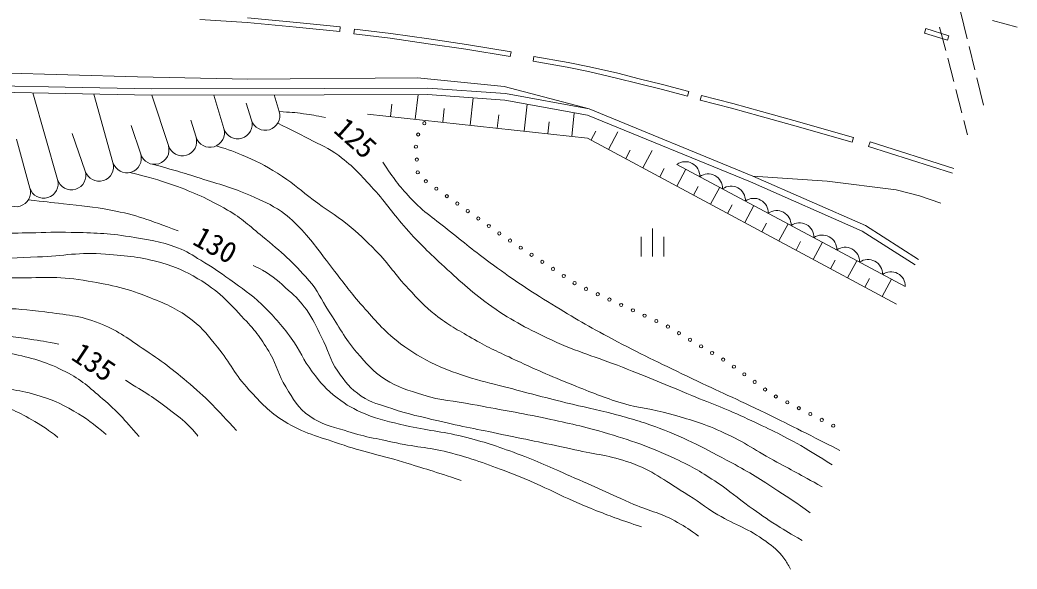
# Model space of a CAD drawing. Units: millimetres, scale not verified. Extents: x 40000 to 680000, y 20000 to 380000.
# Drawn here: x 147150 to 209097, y 250757 to 284855 of the extents above; entities that cross this region are included whole.
import ezdxf
from ezdxf.enums import TextEntityAlignment as Align

# ---------------------------------------------------------------- set-up
doc = ezdxf.new("R2010")
doc.units = ezdxf.units.MM
doc.header["$LTSCALE"] = 1000
doc.layers.add('M-WORK', color=1, linetype='Continuous', lineweight=13)
doc.styles.add('ＭＳ ゴシック', font='')
doc.styles.get('ＭＳ ゴシック').set_extended_font_data('MS Gothic')

msp = doc.modelspace()

# ---------------------------------------------------------------- linework, layer by layer
at = {"layer": 'M-WORK'}
for p, q in [((164349, 284704), (161289, 284988)), ((205580, 285387), (206000, 283690)), ((161265, 284689), (158316, 284884)), ((164320, 284405), (161265, 284689)), ((167019, 284130), (164320, 284405)), ((167050, 284428), (164349, 284704)), ((167019, 284130), (167050, 284428)), ((204287, 284414), (204664, 282962)), ((207579, 284826), (209097, 284401)), ((167898, 283985), (167933, 284283)), ((170154, 283718), (167898, 283985)), ((170193, 284016), (167933, 284283)), ((172516, 283381), (170154, 283718)), ((172559, 283678), (170193, 284016)), ((203343, 284042), (203433, 284328)), ((203343, 284042), (204775, 283592)), ((203433, 284328), (204865, 283878)), ((204775, 283592), (204865, 283878)), ((174843, 283043), (172516, 283381)), ((174889, 283340), (172559, 283678)), ((177663, 282877), (174889, 283340)), ((206120, 283204), (206480, 281748)), ((177613, 282582), (174843, 283043)), ((177613, 282582), (177663, 282877)), ((179034, 282297), (179086, 282593)), ((181203, 282219), (179086, 282593)), ((181148, 281924), (179034, 282297)), ((182480, 281658), (181148, 281924)), ((182543, 281951), (181203, 282219)), ((184291, 281541), (182543, 281951)), ((204789, 282478), (205165, 281026)), ((145559, 281580), (154457, 281314)), ((154457, 281314), (161303, 281180)), ((161303, 281180), (171853, 281260)), ((171853, 281260), (177235, 280728)), ((184220, 281250), (182480, 281658)), ((185552, 280912), (184220, 281250)), ((185625, 281203), (184291, 281541)), ((206600, 281263), (207019, 279566)), ((145740, 280761), (149966, 280681)), ((149966, 280681), (155343, 280574)), ((166048, 280601), (172484, 280627)), ((172484, 280627), (177316, 280278)), ((177235, 280728), (182520, 279335)), ((186991, 280557), (185552, 280912)), ((187066, 280847), (185625, 281203)), ((188703, 280402), (187066, 280847)), ((145749, 280361), (149959, 280281)), ((149488, 274946), (147952, 280319)), ((149959, 280281), (155340, 280174)), ((152930, 276000), (151736, 280245)), ((155340, 280174), (166050, 280201)), ((156372, 277055), (155340, 280174)), ((155343, 280574), (166048, 280601)), ((159815, 278109), (159193, 280184)), ((163257, 279163), (162935, 280215)), ((166050, 280201), (172470, 280227)), ((171711, 278690), (171880, 280225)), ((172470, 280227), (177265, 279881)), ((175125, 278315), (175312, 280022)), ((177316, 280278), (182520, 279335)), ((188625, 280113), (186991, 280557)), ((188625, 280113), (188703, 280402)), ((189406, 279882), (189483, 280172)), ((191437, 279657), (189483, 280172)), ((205291, 280542), (205667, 279090)), ((161536, 278636), (161214, 279688)), ((170176, 278858), (170260, 279626)), ((177265, 279881), (182407, 278949)), ((178484, 277947), (178668, 279627)), ((191360, 279367), (189406, 279882)), ((193216, 279177), (191437, 279657)), ((168752, 279014), (182419, 277516)), ((173418, 278503), (173512, 279356)), ((176804, 278131), (176896, 278971)), ((181429, 277624), (181590, 279097)), ((182407, 278949), (192530, 274793)), ((182520, 279335), (192687, 275161)), ((193136, 278887), (191360, 279367)), ((195143, 278319), (193136, 278887)), ((195224, 278608), (193216, 279177)), ((154651, 276528), (154052, 278304)), ((158093, 277582), (157771, 278633)), ((179956, 277786), (180037, 278522)), ((198856, 277271), (195143, 278319)), ((198938, 277560), (195224, 278608)), ((205792, 278606), (206020, 277728)), ((151209, 275473), (150402, 277798)), ((182629, 277403), (182921, 277946)), ((183716, 276818), (184301, 277906)), ((198856, 277271), (198938, 277560)), ((147767, 274419), (146939, 277451)), ((182419, 277516), (201600, 267206)), ((199875, 276999), (199966, 277285)), ((205084, 275341), (199875, 276999)), ((205175, 275627), (199966, 277285)), ((184782, 276245), (185069, 276778)), ((185848, 275672), (186421, 276738)), ((202152, 268295), (187966, 275887)), ((186899, 275107), (187181, 275633)), ((187950, 274543), (188515, 275594)), ((192687, 275161), (199672, 272083)), ((192687, 275161), (197292, 274843)), ((189004, 273976), (189288, 274503)), ((190059, 273409), (190626, 274464)), ((192530, 274793), (199484, 271729)), ((197292, 274843), (201581, 274311)), ((201581, 274311), (203046, 273938)), ((203046, 273938), (204352, 273485)), ((191118, 272840), (191402, 273369)), ((192176, 272271), (192745, 273329)), ((193238, 271700), (193524, 272231)), ((194300, 271129), (194871, 272191)), ((199672, 272083), (202975, 269989)), ((185750, 270159), (185750, 271384)), ((186450, 270159), (186450, 271909)), ((187150, 270159), (187150, 271384)), ((199484, 271729), (202760, 269651)), ((195366, 270556), (195653, 271089)), ((196432, 269983), (197005, 271049)), ((197502, 269408), (197790, 269943)), ((198572, 268833), (199147, 269903)), ((199645, 268256), (199934, 268793)), ((200719, 267679), (201296, 268753))]:
    msp.add_line(p, q, dxfattribs=at)
for centre in [(172275, 278442), (171891, 277740), (171750, 276985), (171807, 276187), (171864, 275389), (172366, 274841), (173018, 274378), (173670, 273914), (174322, 273451), (174974, 272987), (175627, 272524), (176279, 272060), (176931, 271596), (177597, 271154), (178265, 270714), (178934, 270274), (179602, 269835), (180270, 269395), (180938, 268955), (181606, 268515), (182318, 268153), (183046, 267821), (183773, 267489), (184501, 267157), (185229, 266824), (185957, 266492), (186684, 266160), (187406, 265816), (188093, 265405), (188779, 264995), (189466, 264584), (190152, 264174), (190839, 263763), (191505, 263322), (192151, 262849), (192797, 262377), (193442, 261905), (194112, 261472), (194825, 261109), (195538, 260746), (196251, 260384), (196964, 260021), (197677, 259658)]:
    msp.add_circle(centre, 100, dxfattribs=at)
for centre, radius, start, end in [((162396, 278899), 900, 197.02632, 17.02632), ((160675, 278372), 900, 197.02632, 17.02632), ((157233, 277318), 900, 197.02632, 17.02632), ((158954, 277845), 900, 197.02632, 17.02632), ((155512, 276791), 900, 197.02632, 17.02632), ((153791, 276264), 900, 197.02632, 17.02632), ((152070, 275737), 900, 197.02632, 17.02632), ((188488, 275157), 897, 358.12235, 125.56527), ((150349, 275210), 900, 197.02632, 17.02632), ((189906, 274398), 897, 358.12235, 125.56527), ((148627, 274683), 900, 197.02632, 17.02632), ((191325, 273639), 897, 358.12235, 125.56527), ((146906, 274156), 900, 197.02632, 17.02632), ((192744, 272880), 897, 358.12235, 125.56527), ((194162, 272120), 897, 358.12235, 125.56527), ((195581, 271361), 897, 358.12235, 125.56527), ((196999, 270602), 897, 358.12235, 125.56527), ((198418, 269843), 897, 358.12235, 125.56527), ((199837, 269083), 897, 358.12235, 125.56527), ((201255, 268324), 897, 358.12235, 125.56527)]:
    msp.add_arc(centre, radius, start, end, dxfattribs=at)
for points, knots in [([(163257, 279163), (163974, 279121), (164179, 279112), (164766, 279033), (165300, 278961), (165484, 278925), (166124, 278793)], [0, 0, 0, 0, 1, 1, 1, 2, 2, 2, 2]), ([(163170, 278439), (164105, 277984), (164355, 277863), (165100, 277467), (165837, 277077), (166296, 276926), (166965, 276428), (167904, 275730), (168334, 275214), (169123, 274350), (169961, 273434), (170315, 272821), (171148, 271899), (172026, 270928), (172555, 270415), (173519, 269528), (174628, 268508), (175241, 267914), (176476, 267051), (177843, 266095), (178697, 265683), (180206, 264973), (181860, 264194), (182875, 263968), (184575, 263295), (186267, 262624), (187209, 262232), (188891, 261536), (190257, 260971), (191042, 260699), (192381, 260071), (193678, 259462), (194416, 259137), (195657, 258419), (196430, 257973), (196695, 257815), (197602, 257220)], [0, 0, 0, 0, 1, 1, 1, 2, 2, 2, 3, 3, 3, 4, 4, 4, 5, 5, 5, 6, 6, 6, 7, 7, 7, 8, 8, 8, 9, 9, 9, 10, 10, 10, 11, 11, 11, 12, 12, 12, 12]), ([(159346, 277035), (160206, 276772), (160471, 276677), (161165, 276381), (162102, 275981), (162597, 275684), (163456, 275137), (164246, 274636), (164605, 274237), (165357, 273681), (166173, 273078), (166679, 272806), (167470, 272171), (168213, 271576), (168598, 271201), (169264, 270520), (170114, 269651), (170451, 269038), (171289, 268158), (171915, 267500), (172242, 267099), (172958, 266541), (173783, 265900), (174310, 265627), (175214, 265103), (176162, 264554), (176726, 264306), (177718, 263842), (179179, 263159), (180004, 262788), (181501, 262190), (182696, 261713), (183359, 261420), (184591, 261053), (185709, 260721), (186382, 260713), (187504, 260396), (188767, 260040), (189483, 259842), (190683, 259313), (192021, 258723), (192686, 258220), (193969, 257519), (195149, 256874), (195517, 256673), (196988, 255867)], [0, 0, 0, 0, 1, 1, 1, 2, 2, 2, 3, 3, 3, 4, 4, 4, 5, 5, 5, 6, 6, 6, 7, 7, 7, 8, 8, 8, 9, 9, 9, 10, 10, 10, 11, 11, 11, 12, 12, 12, 13, 13, 13, 14, 14, 14, 15, 15, 15, 15]), ([(155360, 275904), (156803, 275506), (157191, 275397), (158351, 275028), (159583, 274636), (160292, 274459), (161477, 273944), (162251, 273608), (162700, 273427), (163395, 272950), (163942, 272574), (164197, 272291), (164656, 271813), (165487, 270947), (165826, 270352), (166575, 269415), (167255, 268563), (167589, 268045), (168315, 267231), (169134, 266311), (169561, 265751), (170517, 264975), (171297, 264342), (171792, 264052), (172684, 263590), (173506, 263165), (174010, 263016), (174886, 262720), (175792, 262413), (176325, 262325), (177249, 262080), (178738, 261685), (179570, 261454), (181067, 261086), (182216, 260803), (182874, 260702), (184015, 260393), (185138, 260089), (185771, 259920), (186857, 259505), (188680, 258808), (189648, 258278), (191368, 257356), (192526, 256735), (193145, 256333), (194245, 255615), (195040, 255097), (195302, 254920), (196252, 254248)], [0, 0, 0, 0, 1, 1, 1, 2, 2, 2, 3, 3, 3, 4, 4, 4, 5, 5, 5, 6, 6, 6, 7, 7, 7, 8, 8, 8, 9, 9, 9, 10, 10, 10, 11, 11, 11, 12, 12, 12, 13, 13, 13, 14, 14, 14, 15, 15, 15, 16, 16, 16, 16]), ([(169694, 276022), (170402, 274961), (170656, 274609), (171399, 273811), (172270, 272876), (172912, 272513), (173904, 271706), (174927, 270873), (175498, 270402), (176568, 269628), (177947, 268630), (178740, 268095), (180191, 267204), (181633, 266318), (182455, 265844), (183947, 265046), (185741, 264087), (186778, 263612), (188609, 262728), (190370, 261879), (191378, 261449), (193138, 260597), (195086, 259655), (195705, 259337), (198093, 258120)], [0, 0, 0, 0, 1, 1, 1, 2, 2, 2, 3, 3, 3, 4, 4, 4, 5, 5, 5, 6, 6, 6, 7, 7, 7, 8, 8, 8, 8]), ([(153978, 275384), (155254, 275078), (155646, 274966), (156683, 274598), (158043, 274115), (158786, 273768), (160040, 273053), (160969, 272522), (161399, 272081), (162224, 271401), (163418, 270418), (164083, 269847), (165102, 268684), (165681, 268021), (165838, 267524), (166327, 266792), (167005, 265777), (167284, 265129), (168085, 264208), (168699, 263503), (169032, 263064), (169817, 262556), (170659, 262012), (171231, 261871), (172188, 261571), (173350, 261205), (174055, 261213), (175252, 260985), (176948, 260661), (177905, 260514), (179594, 260159), (181081, 259846), (181918, 259678), (183377, 259253), (185176, 258729), (186181, 258391), (187879, 257601), (188944, 257106), (189514, 256763), (190490, 256109), (191287, 255575), (191682, 255204), (192462, 254644), (193118, 254173), (193484, 253905), (194167, 253472), (194769, 253089), (194979, 252968), (195738, 252539)], [0, 0, 0, 0, 1, 1, 1, 2, 2, 2, 3, 3, 3, 4, 4, 4, 5, 5, 5, 6, 6, 6, 7, 7, 7, 8, 8, 8, 9, 9, 9, 10, 10, 10, 11, 11, 11, 12, 12, 12, 13, 13, 13, 14, 14, 14, 15, 15, 15, 16, 16, 16, 16]), ([(147669, 273678), (148725, 273569), (148998, 273539), (149848, 273437), (151002, 273300), (151656, 273267), (152796, 273047), (154470, 272723), (155070, 272462), (156970, 271768)], [0, 0, 0, 0, 1, 1, 1, 2, 2, 2, 3, 3, 3, 3]), ([(189315, 252804), (188738, 253231), (188536, 253351), (188009, 253656), (187016, 254231), (186346, 254321), (185292, 254775), (183743, 255442), (182898, 255866), (181349, 256533), (180064, 257087), (179358, 257434), (178046, 257919), (176746, 258398), (176007, 258651), (174662, 258984), (173283, 259325), (172472, 259341), (171092, 259677), (170104, 259918), (169523, 259995), (168588, 260396), (167873, 260703), (167473, 260907), (166857, 261382), (166163, 261916), (165843, 262311), (165311, 263007), (164729, 263769), (164578, 264316), (164006, 265085), (163354, 265961), (162959, 266438), (162168, 267190), (161458, 267863), (160987, 268159), (160196, 268735), (159511, 269234), (159115, 269502), (158385, 269934), (157836, 270258), (157544, 270484), (156946, 270706), (155825, 271123), (155144, 271214), (153962, 271399), (152560, 271618), (151758, 271630), (150339, 271665), (149341, 271690), (148781, 271655), (147782, 271639), (146377, 271615), (145590, 271532), (144185, 271559), (142753, 271586), (142260, 271631), (140525, 271784)], [0, 0, 0, 0, 1, 1, 1, 2, 2, 2, 3, 3, 3, 4, 4, 4, 5, 5, 5, 6, 6, 6, 7, 7, 7, 8, 8, 8, 9, 9, 9, 10, 10, 10, 11, 11, 11, 12, 12, 12, 13, 13, 13, 14, 14, 14, 15, 15, 15, 16, 16, 16, 17, 17, 17, 18, 18, 18, 19, 19, 19, 19]), ([(114951, 268724), (115930, 268648), (116213, 268644), (117023, 268626), (118772, 268586), (119757, 268660), (121498, 268839), (123086, 269002), (123958, 269244), (125548, 269390), (127491, 269568), (128588, 269542), (130539, 269603), (132376, 269660), (133407, 269635), (135245, 269674), (137875, 269729), (139348, 269757), (141976, 269851), (144426, 269939), (145797, 270029), (148246, 270136), (149897, 270208), (150825, 270444), (152473, 270313), (153852, 270204), (154640, 270138), (155972, 269763), (156889, 269504), (157387, 269269), (158209, 268786), (159493, 268030), (160066, 267367), (161087, 266282), (161810, 265513), (162168, 265025), (162703, 264115), (163149, 263355), (163186, 262815), (163662, 262072), (164159, 261296), (164396, 260768), (165154, 260243), (165893, 259731), (166429, 259649), (167285, 259373), (168527, 258971), (169259, 258868), (170535, 258591), (171873, 258301), (172659, 258309), (173981, 257952), (175480, 257546), (176295, 257228), (177746, 256673), (179826, 255878), (180888, 255181), (182967, 254382), (184049, 253967), (184414, 253825), (185756, 253370)], [0, 0, 0, 0, 1, 1, 1, 2, 2, 2, 3, 3, 3, 4, 4, 4, 5, 5, 5, 6, 6, 6, 7, 7, 7, 8, 8, 8, 9, 9, 9, 10, 10, 10, 11, 11, 11, 12, 12, 12, 13, 13, 13, 14, 14, 14, 15, 15, 15, 16, 16, 16, 17, 17, 17, 18, 18, 18, 19, 19, 19, 20, 20, 20, 20]), ([(161641, 269601), (161910, 269487), (161992, 269436), (162209, 269317), (162917, 268930), (163235, 268585), (163843, 268056), (164321, 267641), (164573, 267379), (164944, 266866), (165391, 266250), (165538, 265838), (165886, 265161), (166304, 264347), (166375, 263798), (166898, 263048), (167372, 262367), (167664, 261961), (168354, 261502), (169023, 261058), (169495, 260980), (170255, 260721), (171362, 260343), (172013, 260232), (173150, 259957), (174680, 259587), (175553, 259449), (177093, 259122), (178862, 258748), (179856, 258554), (181622, 258163), (182971, 257865), (183764, 257823), (185067, 257364), (186473, 256869), (187128, 256283), (188406, 255517), (189248, 255013), (189656, 254630), (190502, 254132), (191649, 253455), (192416, 253274), (193486, 252480), (193966, 252123), (194256, 251919), (194605, 251432), (194784, 251182), (194856, 251075), (195013, 250757)], [0, 0, 0, 0, 1, 1, 1, 2, 2, 2, 3, 3, 3, 4, 4, 4, 5, 5, 5, 6, 6, 6, 7, 7, 7, 8, 8, 8, 9, 9, 9, 10, 10, 10, 11, 11, 11, 12, 12, 12, 13, 13, 13, 14, 14, 14, 15, 15, 15, 16, 16, 16, 16]), ([(105644, 265140), (107360, 265601), (107809, 265723), (109187, 266126), (110708, 266571), (111514, 266993), (113064, 267325), (114474, 267628), (115299, 267619), (116740, 267685), (118690, 267773), (119785, 267480), (121735, 267565), (123065, 267623), (123805, 267737), (125132, 267845), (127879, 268067), (129413, 268253), (132165, 268404), (134908, 268555), (136452, 268439), (139198, 268524), (142227, 268618), (143920, 268849), (146951, 268844), (148685, 268840), (149680, 268954), (151386, 268644), (152929, 268364), (153813, 268202), (155263, 267605), (156328, 267166), (156947, 266909), (157860, 266206), (158569, 265660), (158842, 265212), (159418, 264528), (160245, 263546), (160494, 262821), (161377, 261890), (162168, 261056), (162598, 260539), (163574, 259932), (164805, 259167), (165642, 259010), (167011, 258534), (168513, 258010), (169405, 257876), (170927, 257415), (172354, 256982), (172813, 256832), (174564, 256256)], [0, 0, 0, 0, 1, 1, 1, 2, 2, 2, 3, 3, 3, 4, 4, 4, 5, 5, 5, 6, 6, 6, 7, 7, 7, 8, 8, 8, 9, 9, 9, 10, 10, 10, 11, 11, 11, 12, 12, 12, 13, 13, 13, 14, 14, 14, 15, 15, 15, 16, 16, 16, 17, 17, 17, 17]), ([(82329, 254794), (83806, 255327), (84209, 255484), (85395, 255971), (87062, 256656), (87933, 257184), (89591, 257889), (91192, 258570), (92076, 259007), (93747, 259488), (95634, 260031), (96755, 260078), (98703, 260327), (100008, 260493), (100744, 260633), (102059, 260607), (103359, 260580), (104114, 260016), (105376, 260327), (106194, 260528), (106580, 260869), (107290, 261324), (108588, 262154), (109116, 262914), (110451, 263684), (111867, 264500), (112691, 264943), (114247, 265442), (115714, 265912), (116596, 265964), (118124, 266161), (119627, 266356), (120485, 266299), (122000, 266361), (125276, 266496), (127116, 266457), (130392, 266601), (132817, 266707), (134173, 266846), (136599, 266934), (139189, 267027), (140642, 267077), (143233, 267014), (145368, 266962), (146577, 267008), (148694, 266721), (150031, 266539), (150822, 266522), (152077, 266028), (153197, 265588), (153739, 265147), (154741, 264483), (155958, 263676), (156619, 263184), (157725, 262232), (158930, 261195), (159319, 260757), (160602, 259354)], [0, 0, 0, 0, 1, 1, 1, 2, 2, 2, 3, 3, 3, 4, 4, 4, 5, 5, 5, 6, 6, 6, 7, 7, 7, 8, 8, 8, 9, 9, 9, 10, 10, 10, 11, 11, 11, 12, 12, 12, 13, 13, 13, 14, 14, 14, 15, 15, 15, 16, 16, 16, 17, 17, 17, 18, 18, 18, 19, 19, 19, 19]), ([(82576, 253879), (85112, 254794), (85789, 255036), (87870, 255710), (90072, 256424), (91264, 257026), (93545, 257416), (95591, 257764), (96771, 257763), (98846, 257762), (100306, 257761), (101132, 257756), (102576, 257549), (103859, 257365), (104532, 256811), (105826, 256883), (106845, 256939), (107443, 257161), (108304, 257709), (109222, 258293), (109580, 258842), (110275, 259680), (111005, 260560), (111240, 261185), (111954, 262078), (112487, 262745), (112723, 263220), (113446, 263676), (114372, 264261), (115039, 264324), (116110, 264555), (117701, 264899), (118616, 264992), (120239, 265115), (122316, 265271), (123488, 265185), (125567, 265301), (128235, 265450), (129720, 265677), (132387, 265834), (134716, 265971), (136024, 266176), (138355, 266074), (140043, 266000), (140964, 265693), (142644, 265514), (144639, 265302), (145777, 265350), (147759, 265035), (148468, 264922), (148714, 264889), (149570, 264715)], [0, 0, 0, 0, 1, 1, 1, 2, 2, 2, 3, 3, 3, 4, 4, 4, 5, 5, 5, 6, 6, 6, 7, 7, 7, 8, 8, 8, 9, 9, 9, 10, 10, 10, 11, 11, 11, 12, 12, 12, 13, 13, 13, 14, 14, 14, 15, 15, 15, 16, 16, 16, 17, 17, 17, 17]), ([(82959, 252460), (84385, 253037), (84815, 253186), (86031, 253576), (87946, 254190), (89070, 254367), (91039, 254775), (92973, 255175), (94068, 255340), (96021, 255627), (97556, 255853), (98414, 256047), (99964, 256107), (101715, 256174), (102691, 255908), (104440, 255787), (105855, 255689), (106657, 255359), (108063, 255547), (109025, 255676), (109579, 255867), (110407, 256373), (111381, 256969), (111788, 257508), (112565, 258345), (113518, 259371), (113776, 260188), (114776, 261169), (115655, 262030), (116242, 262440), (117334, 263007), (118453, 263588), (119138, 263836), (120371, 264099), (121976, 264441), (122915, 264406), (124554, 264499), (126632, 264616), (127802, 264519), (129882, 264605), (131684, 264680), (132689, 264804), (134491, 264898), (135832, 264968), (136584, 265040), (137927, 265031), (140214, 265017), (141489, 264801), (143761, 264552), (144954, 264421), (145628, 264359), (146799, 264099), (148087, 263813), (148818, 263603), (149995, 263007), (150985, 262505), (151444, 262049), (152287, 261328), (153254, 260501), (153563, 260124), (154551, 258984)], [0, 0, 0, 0, 1, 1, 1, 2, 2, 2, 3, 3, 3, 4, 4, 4, 5, 5, 5, 6, 6, 6, 7, 7, 7, 8, 8, 8, 9, 9, 9, 10, 10, 10, 11, 11, 11, 12, 12, 12, 13, 13, 13, 14, 14, 14, 15, 15, 15, 16, 16, 16, 17, 17, 17, 18, 18, 18, 19, 19, 19, 20, 20, 20, 20]), ([(113050, 255107), (113978, 256455), (114267, 256879), (115181, 257904), (116077, 258910), (116575, 259502), (117659, 260302), (118423, 260865), (118916, 261120), (119816, 261421), (121022, 261824), (121756, 261843), (123013, 262034), (125651, 262434), (127153, 262475), (129807, 262753), (131222, 262901), (132011, 263029), (133430, 263126), (135340, 263257), (136419, 263269), (138332, 263179), (139754, 263112), (140550, 263008), (141955, 262779), (143172, 262582), (143835, 262376), (145045, 262140), (146249, 261905), (146961, 261935), (148136, 261581), (149100, 261290), (149634, 261071), (150507, 260568), (151345, 260086), (151646, 259834), (152505, 259103)], [0, 0, 0, 0, 1, 1, 1, 2, 2, 2, 3, 3, 3, 4, 4, 4, 5, 5, 5, 6, 6, 6, 7, 7, 7, 8, 8, 8, 9, 9, 9, 10, 10, 10, 11, 11, 11, 12, 12, 12, 12]), ([(153700, 262477), (155010, 261668), (155414, 261454), (156417, 260666), (156940, 260255), (157270, 260060), (157722, 259573), (157918, 259363), (157994, 259285), (158202, 259014)], [0, 0, 0, 0, 1, 1, 1, 2, 2, 2, 3, 3, 3, 3]), ([(118794, 255923), (119179, 256829), (119336, 257178), (119860, 257868), (120421, 258606), (120807, 258998), (121591, 259493), (122362, 259979), (122915, 260031), (123803, 260239), (124979, 260514), (125671, 260487), (126866, 260665), (128149, 260855), (128854, 261057), (130143, 261198), (131967, 261396), (133001, 261347), (134832, 261464), (136602, 261577), (137588, 261750), (139361, 261784), (140693, 261809), (141449, 261875), (142771, 261704), (143787, 261572), (144348, 261418), (145328, 261118), (146447, 260775), (147070, 260522), (148072, 259919), (148656, 259568), (148877, 259426), (149511, 258933)], [0, 0, 0, 0, 1, 1, 1, 2, 2, 2, 3, 3, 3, 4, 4, 4, 5, 5, 5, 6, 6, 6, 7, 7, 7, 8, 8, 8, 9, 9, 9, 10, 10, 10, 11, 11, 11, 11])]:
    msp.add_open_spline(points, degree=3, knots=knots, dxfattribs=at)

# ---------------------------------------------------------------- texts
at = {"layer": 'M-WORK', "style": 'ＭＳ ゴシック'}
for s, rotation, p in [('125', 318.236, (168008, 277528)), ('130', 331.234, (159297, 270888)), ('135', 326.31, (151745, 263615))]:
    msp.add_text(s, height=1320, rotation=rotation, dxfattribs=at).set_placement(p, align=Align.MIDDLE_CENTER)

doc.saveas('drawing.dxf')
